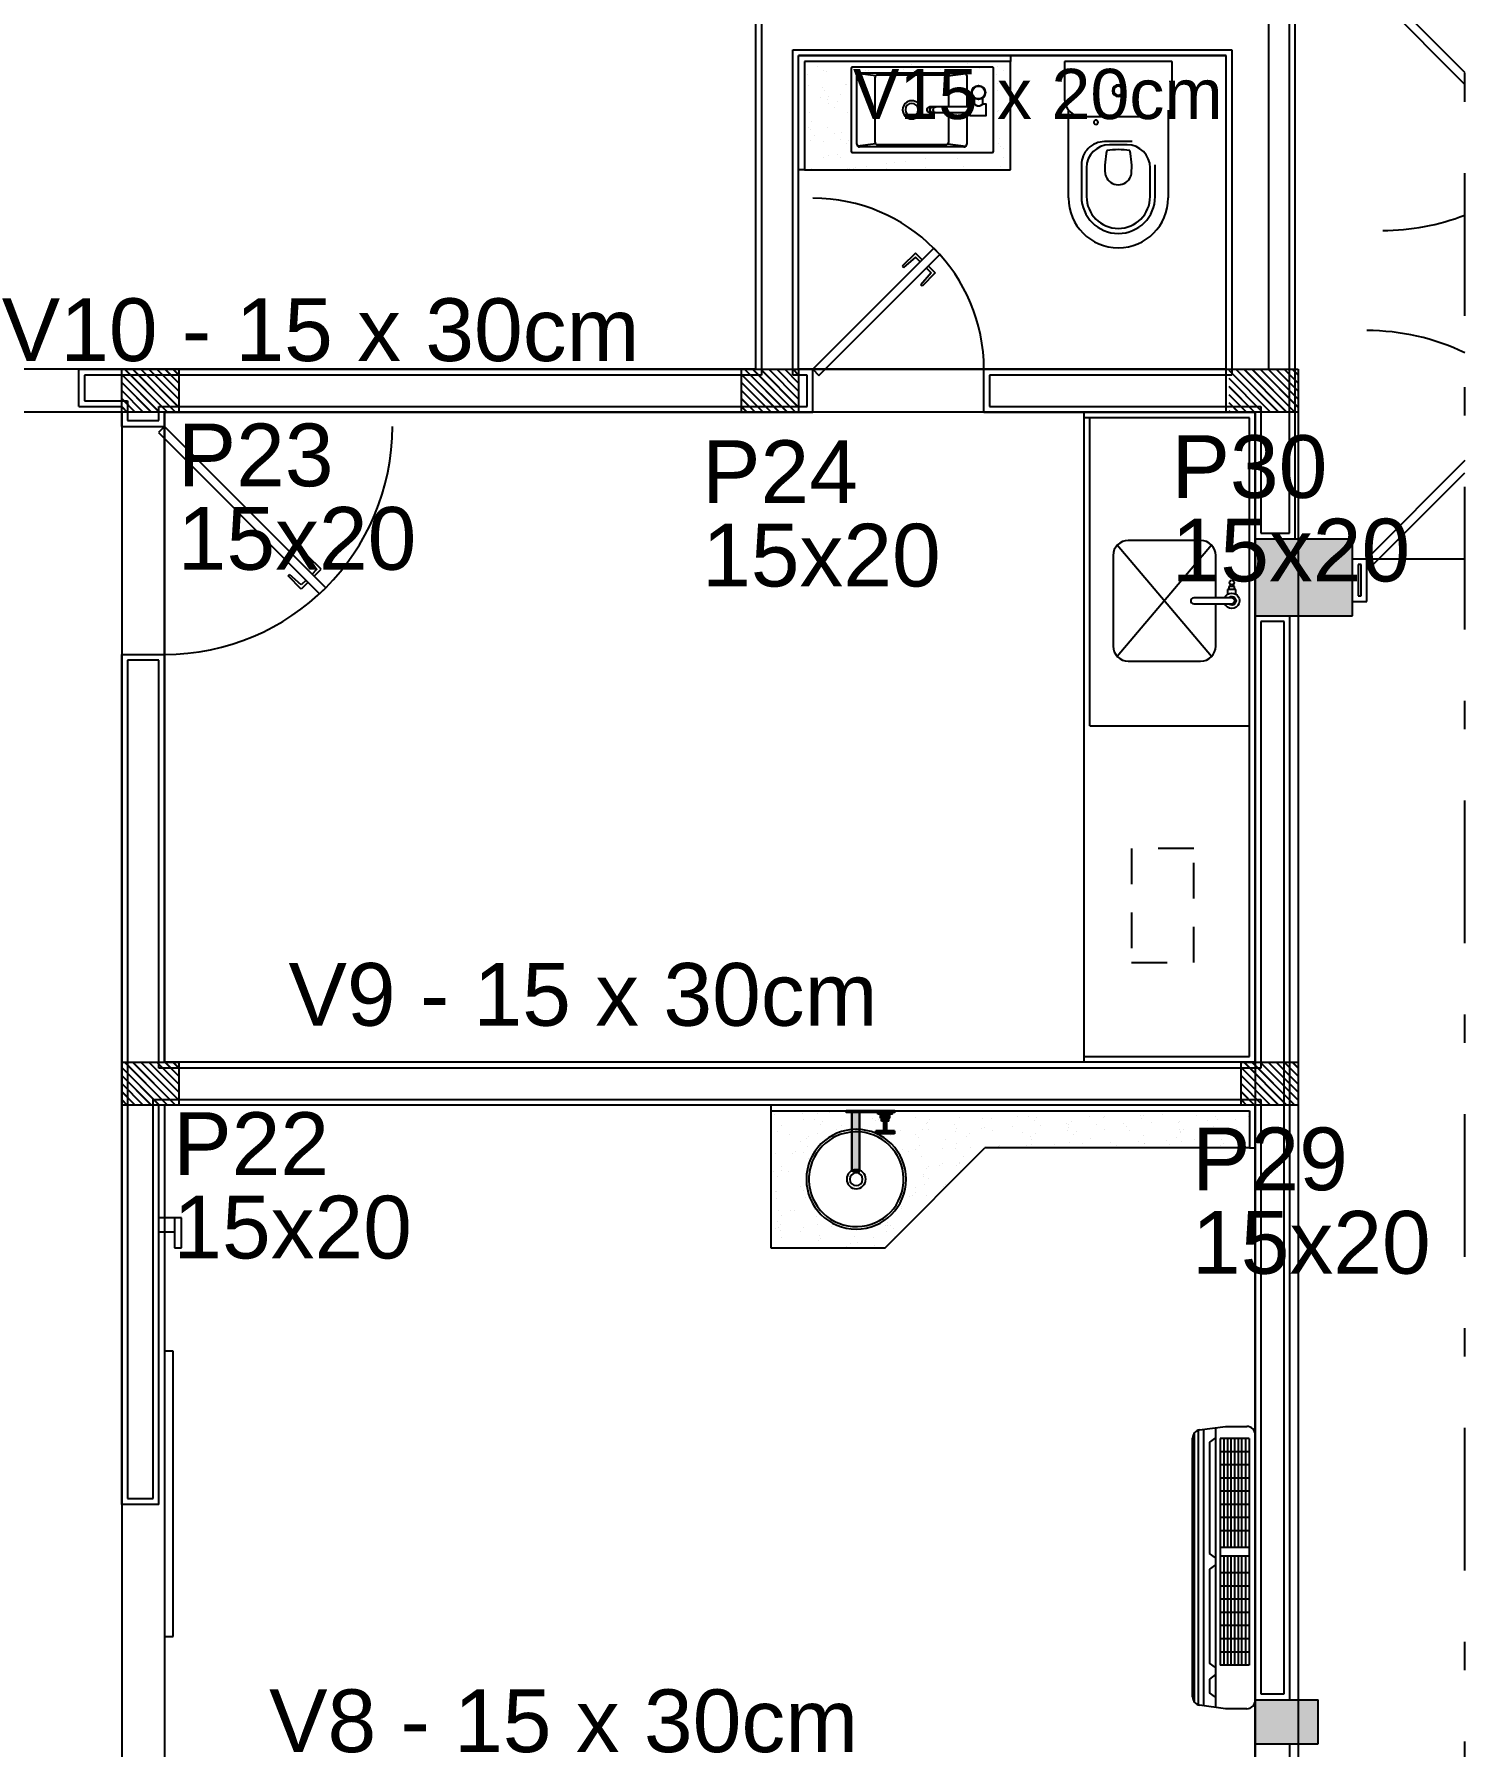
# Model space of a CAD drawing. Header units: millimetres. Extents: x 2317 to 2736, y 1295 to 1343.
# Drawn here: x 2703.23 to 2708.25, y 1311.84 to 1317.84 of the extents above; entities that cross this region are included whole.
import ezdxf

# ---------------------------------------------------------------- set-up
doc = ezdxf.new("R2010")
doc.units = ezdxf.units.MM
for name, pattern in [('CONTINU', [0]), ('DASHDOT', [1, 0.5, -0.25, 0, -0.25]), ('HIDDEN', [0.375, 0.25, -0.125])]:
    doc.linetypes.add(name, pattern=pattern)
for name, color, linetype in [('ARQUITETONICO', 8, 'Continuous'), ('PILARES', 1, 'Continuous'), ('PL5', 5, 'Continuous'), ('VIGAS', 5, 'Continuous')]:
    doc.layers.add(name, color=color, linetype=linetype)
doc.layers.add('DT-Forma', color=5, linetype='Continuous', lineweight=5)
doc.layers.add('LC-Textos', color=3, linetype='Continuous', lineweight=20)
doc.styles.add('Arial', font='arial.ttf')

# ---------------------------------------------------------------- blocks, each defined once
blk = doc.blocks.new('*E9')
at = {"layer": 'PL5'}
for start_param, end_param in [(6.280062, 6.283074), (3.141482, 3.144722)]:
    blk.add_ellipse((267.3897, 16.2106), major_axis=(-0.0103, 0), ratio=0.866025, start_param=start_param, end_param=end_param, dxfattribs=at)
blk = doc.blocks.new('eletrico')
at = {"layer": 'ARQUITETONICO'}
h = blk.add_hatch(color=256, dxfattribs=at)
h.dxf.hatch_style = 1
h.paths.add_polyline_path([(5.718, 3.99), (5.377, 3.99), (5.377, 3.72), (5.718, 3.72)])
h = blk.add_hatch(color=256, dxfattribs=at)
h.dxf.hatch_style = 1
h.paths.add_polyline_path([(3.9418, 1.984), (3.9757, 1.984), (3.9757, 1.9775), (3.9418, 1.9775)])
h = blk.add_hatch(color=256, dxfattribs=at)
h.dxf.hatch_style = 1
h.paths.add_polyline_path([(3.9757, 1.984), (4.1126, 1.984), (4.1126, 1.9775), (3.9757, 1.9775)])
h = blk.add_hatch(color=256, dxfattribs=at)
h.dxf.hatch_style = 1
h.paths.add_polyline_path([(3.9626, 1.9775), (3.9888, 1.9775), (3.9888, 1.7718), (3.9757, 1.7711), (3.9626, 1.7718)])
h = blk.add_hatch(color=256, dxfattribs=at)
h.dxf.hatch_style = 1
h.paths.add_polyline_path([(4.0526, 1.9775), (4.1046, 1.9775), (4.1046, 1.9723), (4.0526, 1.9723)])
h = blk.add_hatch(color=256, dxfattribs=at)
h.dxf.hatch_style = 1
h.paths.add_polyline_path([(4.0624, 1.9723), (4.0948, 1.9723), (4.0948, 1.9576), (4.0624, 1.9576)])
h = blk.add_hatch(color=256, dxfattribs=at)
h.dxf.hatch_style = 1
h.paths.add_polyline_path([(4.0657, 1.9576), (4.0915, 1.9576), (4.0915, 1.9476), (4.0657, 1.9476)])
h = blk.add_hatch(color=256, dxfattribs=at)
h.dxf.hatch_style = 1
h.paths.add_polyline_path([(4.0735, 1.9476), (4.0838, 1.9476), (4.0838, 1.9137), (4.0735, 1.9137)])
h = blk.add_hatch(color=256, dxfattribs=at)
h.dxf.hatch_style = 1
h.paths.add_polyline_path([(4.0462, 1.9137), (4.0726, 1.9137), (4.0728, 1.9028), (4.0464, 1.9028)])
h = blk.add_hatch(color=256, dxfattribs=at)
h.dxf.hatch_style = 1
h.paths.add_polyline_path([(4.0732, 1.9137), (4.0841, 1.9137), (4.0839, 1.9028), (4.0734, 1.9028)])
h = blk.add_hatch(color=256, dxfattribs=at)
h.dxf.hatch_style = 1
h.paths.add_polyline_path([(4.0846, 1.9137), (4.111, 1.9137), (4.1108, 1.9028), (4.0844, 1.9028)])
h = blk.add_hatch(color=256, dxfattribs=at)
h.dxf.hatch_style = 1
h.paths.add_polyline_path([(5.598, -0.081), (5.377, -0.081), (5.377, -0.236), (5.598, -0.236)])
at = {"layer": 'ARQUITETONICO', "linetype": 'DASHDOT'}
blk.add_line((6.112, -7.328), (6.112, 6.917), dxfattribs=at)
blk.add_line((6.112, -7.328), (6.112, 6.917), dxfattribs=at)
at = {"layer": 'ARQUITETONICO'}
for p, q in [((3.625, 4.584), (3.625, 5.984)), ((3.645, 5.964), (3.645, 4.564)), ((5.497, 4.01), (5.497, 5.891)), ((5.8452, 5.8922), (6.112, 5.6254)), ((5.517, 3.99), (5.517, 5.871)), ((6.112, 5.583), (5.824, 5.871)), ((3.755, 5.704), (5.295, 5.704)), ((3.755, 4.564), (3.755, 5.704)), ((3.775, 4.584), (3.775, 5.684)), ((3.775, 5.684), (5.275, 5.684)), ((4.518, 5.664), (3.795, 5.664)), ((3.795, 5.664), (3.795, 5.284)), ((3.8062, 5.6627), (3.8062, 5.6627)), ((3.9594, 5.6629), (3.9594, 5.6629)), ((3.9978, 5.645), (3.9978, 5.645)), ((4.156, 5.6453), (4.156, 5.6453)), ((4.1626, 5.6611), (4.1626, 5.6611)), ((4.172, 5.6525), (4.172, 5.6525)), ((4.3142, 5.6455), (4.3142, 5.6455)), ((4.3689, 5.6566), (4.3689, 5.6566)), ((4.4724, 5.6458), (4.4724, 5.6458)), ((4.518, 5.684), (4.518, 5.664)), ((4.7079, 5.6613), (4.7079, 5.5315)), ((5.0824, 5.664), (4.7106, 5.664)), ((5.0851, 5.5315), (5.0851, 5.6613)), ((5.275, 4.584), (5.275, 5.684)), ((5.295, 5.704), (5.295, 4.564)), ((3.8066, 5.6183), (3.8066, 5.6183)), ((3.8396, 5.6447), (3.8396, 5.6447)), ((3.861, 5.631), (3.861, 5.631)), ((3.8713, 5.6278), (3.8713, 5.6278)), ((3.959, 5.639), (3.959, 5.349)), ((4.454, 5.644), (3.964, 5.644)), ((3.979, 5.374), (3.979, 5.614)), ((4.0453, 5.6131), (3.9819, 5.6211)), ((3.989, 5.624), (4.3548, 5.624)), ((4.0085, 5.6328), (4.0085, 5.6328)), ((4.0192, 5.6313), (4.0192, 5.6313)), ((4.0424, 5.606), (4.0424, 5.382)), ((4.2914, 5.616), (4.0524, 5.616)), ((4.1415, 5.6345), (4.1415, 5.6345)), ((4.1774, 5.6316), (4.1774, 5.6316)), ((4.2714, 5.6339), (4.2714, 5.6339)), ((4.2984, 5.6131), (4.3618, 5.6211)), ((4.3014, 5.5043), (4.3014, 5.606)), ((4.3356, 5.6319), (4.3356, 5.6319)), ((4.3648, 5.614), (4.3648, 5.5043)), ((4.4086, 5.6388), (4.4086, 5.6388)), ((4.459, 5.349), (4.459, 5.639)), ((4.4678, 5.6183), (4.4678, 5.6183)), ((4.4731, 5.5879), (4.4731, 5.5879)), ((4.4938, 5.6322), (4.4938, 5.6322)), ((3.81, 5.5808), (3.81, 5.5808)), ((3.8531, 5.5374), (3.8531, 5.5374)), ((3.8572, 5.572), (3.8572, 5.572)), ((3.8666, 5.5634), (3.8666, 5.5634)), ((3.8745, 5.53), (3.8745, 5.53)), ((3.8795, 5.5409), (3.8795, 5.5409)), ((3.9208, 5.5463), (3.9208, 5.5463)), ((3.9381, 5.5819), (3.9381, 5.5819)), ((3.943, 5.5825), (3.943, 5.5825)), ((4.3914, 5.5156), (4.3914, 5.5349)), ((4.4215, 5.5163), (4.4215, 5.5356)), ((4.473, 5.5612), (4.473, 5.5612)), ((3.8132, 5.483), (3.8132, 5.483)), ((3.8806, 5.5175), (3.8806, 5.5175)), ((3.902, 5.5038), (3.902, 5.5038)), ((3.9108, 5.5229), (3.9108, 5.5229)), ((3.9462, 5.4846), (3.9462, 5.4846)), ((4.3014, 5.382), (4.3014, 5.4837)), ((4.3648, 5.4837), (4.3648, 5.374)), ((4.4733, 5.4875), (4.4733, 5.4875)), ((4.4763, 5.49), (4.4763, 5.49)), ((4.5134, 5.5186), (4.5134, 5.5186)), ((4.5146, 5.4929), (4.5146, 5.4929)), ((4.7215, 5.1851), (4.7215, 5.493)), ((4.7692, 5.4703), (5.0238, 5.4703)), ((5.0715, 5.493), (5.0715, 5.1851)), ((3.8086, 5.432), (3.8086, 5.432)), ((3.818, 5.4234), (3.818, 5.4234)), ((3.821, 5.4544), (3.821, 5.4544)), ((3.8777, 5.4321), (3.8777, 5.4321)), ((3.8999, 5.412), (3.8999, 5.412)), ((3.9263, 5.4155), (3.9263, 5.4155)), ((3.8164, 5.3851), (3.8164, 5.3851)), ((3.8309, 5.4029), (3.8309, 5.4029)), ((3.8622, 5.3829), (3.8622, 5.3829)), ((3.9216, 5.3903), (3.9216, 5.3903)), ((3.9431, 5.3766), (3.9431, 5.3766)), ((3.9494, 5.3868), (3.9494, 5.3868)), ((4.0453, 5.3749), (3.9819, 5.3669)), ((4.3548, 5.364), (3.989, 5.364)), ((4.0524, 5.372), (4.1719, 5.372)), ((4.1719, 5.372), (4.2914, 5.372)), ((4.2984, 5.3749), (4.3618, 5.3669)), ((4.475, 5.3749), (4.475, 5.3749)), ((4.4795, 5.3922), (4.4795, 5.3922)), ((4.4844, 5.3663), (4.4844, 5.3663)), ((4.4937, 5.3587), (4.4937, 5.3587)), ((4.9447, 5.3826), (4.8483, 5.3826)), ((4.927, 5.3716), (4.866, 5.3716)), ((3.8196, 5.2872), (3.8196, 5.2872)), ((3.862, 5.3272), (3.862, 5.3272)), ((3.8809, 5.3342), (3.8809, 5.3342)), ((3.9127, 5.3365), (3.9127, 5.3365)), ((3.9221, 5.328), (3.9221, 5.328)), ((3.9467, 5.2867), (3.9467, 5.2867)), ((3.9526, 5.2889), (3.9526, 5.2889)), ((3.964, 5.344), (4.454, 5.344)), ((3.9663, 5.2875), (3.9663, 5.2875)), ((3.9732, 5.2901), (3.9732, 5.2901)), ((4.0145, 5.2956), (4.0145, 5.2956)), ((4.0825, 5.2883), (4.0825, 5.2883)), ((4.0835, 5.3047), (4.0835, 5.3047)), ((4.1099, 5.3081), (4.1099, 5.3081)), ((4.1512, 5.3136), (4.1512, 5.3136)), ((4.1696, 5.2857), (4.1696, 5.2857)), ((4.2197, 5.2932), (4.2197, 5.2932)), ((4.2202, 5.3227), (4.2202, 5.3227)), ((4.3316, 5.3217), (4.3316, 5.3217)), ((4.3527, 5.2949), (4.3527, 5.2949)), ((4.4827, 5.2943), (4.4827, 5.2943)), ((4.4948, 5.3283), (4.4948, 5.3283)), ((4.7671, 5.3014), (4.7671, 5.1898)), ((4.7849, 5.2904), (4.7849, 5.1898)), ((5.0081, 5.1898), (5.0081, 5.2904)), ((5.0258, 5.1898), (5.0258, 5.3014)), ((3.795, 5.284), (3.775, 5.284)), ((4.2493, 5.0083), (3.825, 4.584)), ((3.8462, 4.5628), (4.2705, 4.987)), ((4.1844, 4.9919), (4.1384, 4.9459)), ((4.2087, 4.9676), (4.1844, 4.9919)), ((4.2705, 4.987), (4.2493, 5.0083)), ((4.1384, 4.9459), (4.143, 4.9413)), ((4.1848, 4.9774), (4.143, 4.9413)), ((4.2016, 4.9606), (4.1848, 4.9774)), ((4.2228, 4.9394), (4.2396, 4.9226)), ((4.2299, 4.9464), (4.2542, 4.9221)), ((4.2396, 4.9226), (4.2035, 4.8808)), ((4.2082, 4.8762), (4.2035, 4.8808)), ((4.2542, 4.9221), (4.2082, 4.8762)), ((1.25, 4.584), (3.625, 4.584)), ((1.25, 4.454), (1.25, 4.584)), ((3.645, 4.564), (1.27, 4.564)), ((1.27, 4.564), (1.27, 4.474)), ((3.805, 4.564), (3.755, 4.564)), ((3.775, 4.584), (3.825, 4.584)), ((3.805, 4.454), (3.805, 4.564)), ((3.825, 4.434), (3.825, 4.584)), ((3.825, 4.584), (4.425, 4.584)), ((3.825, 4.584), (3.8462, 4.5628)), ((4.425, 4.434), (4.425, 4.584)), ((4.425, 4.584), (5.275, 4.584)), ((5.295, 4.564), (4.445, 4.564)), ((4.445, 4.564), (4.445, 4.454)), ((1.25, 4.454), (1.4, 4.454)), ((1.27, 4.474), (1.42, 4.474)), ((1.4, 4.384), (1.4, 4.454)), ((1.42, 4.474), (1.42, 4.404)), ((1.53, 4.404), (1.53, 4.454)), ((1.53, 4.454), (3.805, 4.454)), ((4.445, 4.454), (5.397, 4.454)), ((5.397, 4.454), (5.397, 4.01)), ((1.4, 4.384), (1.55, 4.384)), ((1.42, 4.404), (1.53, 4.404)), ((1.55, 4.384), (1.5288, 4.3628)), ((1.55, 4.384), (1.55, 4.434)), ((1.55, 4.434), (3.825, 4.434)), ((1.55, 3.584), (1.55, 4.384)), ((2.1157, 3.8183), (1.55, 4.384)), ((4.425, 4.434), (5.377, 4.434)), ((4.777, 4.414), (4.777, 4.434)), ((5.357, 4.414), (4.777, 4.414)), ((4.777, 2.174), (4.777, 4.414)), ((4.797, 3.334), (4.797, 4.414)), ((5.357, 2.174), (5.357, 4.414)), ((5.377, 2.154), (5.377, 4.434)), ((1.5288, 4.3628), (2.0945, 3.7971)), ((6.112, 4.264), (5.768, 3.92)), ((5.7892, 3.8988), (6.112, 4.2216)), ((5.224, 3.5773), (4.8925, 3.9672)), ((5.224, 3.9672), (4.8925, 3.5773)), ((5.1853, 3.984), (4.9312, 3.984)), ((5.377, 3.99), (5.718, 3.99)), ((5.397, 4.01), (5.497, 4.01)), ((5.718, 3.72), (5.718, 3.99)), ((2.0534, 3.9292), (2.0487, 3.9246)), ((2.0848, 3.8828), (2.0487, 3.9246)), ((2.0994, 3.8832), (2.0534, 3.9292)), ((4.8782, 3.9311), (4.8782, 3.6134)), ((5.2382, 3.7828), (5.2382, 3.9311)), ((5.718, 3.92), (5.768, 3.92)), ((5.768, 3.77), (5.768, 3.92)), ((5.768, 3.92), (6.112, 3.92)), ((5.768, 3.92), (5.7892, 3.8988)), ((1.9836, 3.8594), (1.9882, 3.8641)), ((2.0296, 3.8134), (1.9836, 3.8594)), ((2.03, 3.828), (1.9882, 3.8641)), ((2.0468, 3.8448), (2.03, 3.828)), ((2.068, 3.866), (2.0848, 3.8828)), ((2.0751, 3.8589), (2.0994, 3.8832)), ((5.748, 3.9), (5.738, 3.9)), ((5.738, 3.9), (5.738, 3.79)), ((5.748, 3.79), (5.748, 3.9)), ((2.0539, 3.8377), (2.0296, 3.8134)), ((2.0945, 3.7971), (2.1157, 3.8183)), ((5.738, 3.79), (5.748, 3.79)), ((5.2382, 3.6134), (5.2382, 3.7617)), ((5.718, 3.77), (5.768, 3.77)), ((5.377, 3.72), (5.718, 3.72)), ((5.478, 3.7), (5.397, 3.7)), ((5.397, 3.7), (5.397, 2.134)), ((5.478, -0.061), (5.478, 3.7)), ((5.498, -0.081), (5.498, 3.72)), ((1.4, 0.604), (1.4, 3.584)), ((1.4, 3.584), (1.55, 3.584)), ((1.53, 3.564), (1.42, 3.564)), ((1.42, 3.564), (1.42, 0.624)), ((1.53, 2.134), (1.53, 3.564)), ((1.55, 2.154), (1.55, 3.584)), ((4.9312, 3.5605), (5.1853, 3.5605)), ((4.797, 3.334), (5.357, 3.334)), ((4.777, 2.154), (4.777, 2.174)), ((4.777, 2.174), (5.357, 2.174)), ((5.397, 2.134), (1.53, 2.134)), ((5.377, 2.154), (1.55, 2.154)), ((1.51, 0.624), (1.51, 2.024)), ((1.51, 2.024), (5.397, 2.024)), ((5.377, 2.004), (1.53, 2.004)), ((1.53, 0.604), (1.53, 2.004)), ((3.677, 2.004), (3.677, 1.984)), ((3.677, 1.984), (3.677, 1.504)), ((3.677, 1.984), (5.357, 1.984)), ((4.0805, 1.9837), (4.0805, 1.9837)), ((4.4465, 1.9836), (4.4465, 1.9836)), ((5.357, 1.984), (5.357, 1.8537)), ((5.377, -0.346), (5.377, 2.004)), ((5.397, 2.024), (5.397, -0.061)), ((3.689, 1.9709), (3.689, 1.9709)), ((3.7156, 1.9341), (3.7156, 1.9341)), ((3.7869, 1.9741), (3.7869, 1.9741)), ((3.7926, 1.9552), (3.7926, 1.9552)), ((3.8291, 1.9537), (3.8291, 1.9537)), ((3.8428, 1.9752), (3.8428, 1.9752)), ((3.8501, 1.9371), (3.8501, 1.9371)), ((3.8587, 1.9464), (3.8587, 1.9464)), ((3.8848, 1.9773), (3.8848, 1.9773)), ((3.927, 1.933), (3.927, 1.933)), ((3.9827, 1.9805), (3.9827, 1.9805)), ((4.0344, 1.9587), (4.0344, 1.9587)), ((4.0451, 1.9484), (4.0451, 1.9484)), ((4.0524, 1.9799), (4.0524, 1.9799)), ((4.0559, 1.9534), (4.0559, 1.9534)), ((4.1867, 1.959), (4.1867, 1.959)), ((4.2247, 1.94), (4.2247, 1.94)), ((4.2255, 1.944), (4.2255, 1.944)), ((4.2341, 1.9534), (4.2341, 1.9534)), ((4.3211, 1.9368), (4.3211, 1.9368)), ((4.3382, 1.9597), (4.3382, 1.9597)), ((4.3519, 1.9811), (4.3519, 1.9811)), ((4.4163, 1.9236), (4.4163, 1.9236)), ((4.4205, 1.9554), (4.4205, 1.9554)), ((4.4268, 1.9247), (4.4268, 1.9247)), ((4.45, 1.9572), (4.45, 1.9572)), ((4.5246, 1.9279), (4.5246, 1.9279)), ((4.5435, 1.9646), (4.5435, 1.9646)), ((4.5808, 1.9627), (4.5808, 1.9627)), ((4.6009, 1.951), (4.6009, 1.951)), ((4.6095, 1.9603), (4.6095, 1.9603)), ((4.6225, 1.9311), (4.6225, 1.9311)), ((4.7152, 1.9406), (4.7152, 1.9406)), ((4.7202, 1.9245), (4.7202, 1.9245)), ((4.7204, 1.9343), (4.7204, 1.9343)), ((4.7338, 1.946), (4.7338, 1.946)), ((4.7959, 1.9623), (4.7959, 1.9623)), ((4.8183, 1.9375), (4.8183, 1.9375)), ((4.844, 1.961), (4.844, 1.961)), ((4.8474, 1.9656), (4.8474, 1.9656)), ((4.9162, 1.9407), (4.9162, 1.9407)), ((4.9254, 1.9295), (4.9254, 1.9295)), ((4.9748, 1.9665), (4.9748, 1.9665)), ((4.9763, 1.9579), (4.9763, 1.9579)), ((4.9849, 1.9673), (4.9849, 1.9673)), ((5.0141, 1.9439), (5.0141, 1.9439)), ((5.0527, 1.9705), (5.0527, 1.9705)), ((5.1093, 1.9443), (5.1093, 1.9443)), ((5.1119, 1.9471), (5.1119, 1.9471)), ((5.1713, 1.9692), (5.1713, 1.9692)), ((5.2098, 1.9503), (5.2098, 1.9503)), ((5.2293, 1.9304), (5.2293, 1.9304)), ((5.2381, 1.9647), (5.2381, 1.9647)), ((5.2429, 1.9519), (5.2429, 1.9519)), ((5.2436, 1.9234), (5.2436, 1.9234)), ((5.3077, 1.9535), (5.3077, 1.9535)), ((5.3517, 1.9648), (5.3517, 1.9648)), ((5.3565, 1.9715), (5.3565, 1.9715)), ((3.7019, 1.9127), (3.7019, 1.9127)), ((3.7416, 1.9023), (3.7416, 1.9023)), ((3.78, 1.8766), (3.78, 1.8766)), ((3.8017, 1.8862), (3.8017, 1.8862)), ((3.8096, 1.8929), (3.8096, 1.8929)), ((3.8395, 1.9055), (3.8395, 1.9055)), ((3.9072, 1.9176), (3.9072, 1.9176)), ((4.0352, 1.9119), (4.0352, 1.9119)), ((4.0613, 1.9121), (4.0613, 1.9121)), ((4.0975, 1.899), (4.0975, 1.899)), ((4.1331, 1.9151), (4.1331, 1.9151)), ((4.185, 1.8998), (4.185, 1.8998)), ((4.1958, 1.89), (4.1958, 1.89)), ((4.1992, 1.8635), (4.1992, 1.8635)), ((4.211, 1.9186), (4.211, 1.9186)), ((4.231, 1.9183), (4.231, 1.9183)), ((4.2891, 1.8825), (4.2891, 1.8825)), ((4.3246, 1.9103), (4.3246, 1.9103)), ((4.3289, 1.9215), (4.3289, 1.9215)), ((4.33, 1.869), (4.33, 1.869)), ((4.3655, 1.8954), (4.3655, 1.8954)), ((4.3741, 1.9048), (4.3741, 1.9048)), ((4.4554, 1.9159), (4.4554, 1.9159)), ((4.4794, 1.8639), (4.4794, 1.8639)), ((4.5604, 1.9068), (4.5604, 1.9068)), ((4.5749, 1.8624), (4.5749, 1.8624)), ((4.5898, 1.8937), (4.5898, 1.8937)), ((4.593, 1.8835), (4.593, 1.8835)), ((4.5933, 1.8673), (4.5933, 1.8673)), ((4.6066, 1.9049), (4.6066, 1.9049)), ((4.6728, 1.8656), (4.6728, 1.8656)), ((4.7187, 1.9141), (4.7187, 1.9141)), ((4.7241, 1.8728), (4.7241, 1.8728)), ((4.7409, 1.9024), (4.7409, 1.9024)), ((4.7495, 1.9117), (4.7495, 1.9117)), ((4.7707, 1.8688), (4.7707, 1.8688)), ((4.7982, 1.8884), (4.7982, 1.8884)), ((4.8495, 1.9197), (4.8495, 1.9197)), ((4.8685, 1.872), (4.8685, 1.872)), ((4.8895, 1.8631), (4.8895, 1.8631)), ((4.9358, 1.9137), (4.9358, 1.9137)), ((4.9664, 1.8752), (4.9664, 1.8752)), ((4.9839, 1.8975), (4.9839, 1.8975)), ((4.9874, 1.871), (4.9874, 1.871)), ((4.9885, 1.8698), (4.9885, 1.8698)), ((5.0643, 1.8784), (5.0643, 1.8784)), ((5.0758, 1.8651), (5.0758, 1.8651)), ((5.1021, 1.8894), (5.1021, 1.8894)), ((5.1128, 1.9179), (5.1128, 1.9179)), ((5.1157, 1.9108), (5.1157, 1.9108)), ((5.1163, 1.9093), (5.1163, 1.9093)), ((5.1182, 1.8766), (5.1182, 1.8766)), ((5.1249, 1.9187), (5.1249, 1.9187)), ((5.1622, 1.8816), (5.1622, 1.8816)), ((5.2601, 1.8848), (5.2601, 1.8848)), ((5.2649, 1.8701), (5.2649, 1.8701)), ((5.3074, 1.8944), (5.3074, 1.8944)), ((5.3112, 1.9206), (5.3112, 1.9206)), ((3.6798, 1.8129), (3.6798, 1.8129)), ((3.694, 1.8336), (3.694, 1.8336)), ((3.7547, 1.833), (3.7547, 1.833)), ((3.7633, 1.8423), (3.7633, 1.8423)), ((3.7918, 1.8368), (3.7918, 1.8368)), ((3.8051, 1.8597), (3.8051, 1.8597)), ((3.8106, 1.8184), (3.8106, 1.8184)), ((4.0784, 1.504), (4.4281, 1.8537)), ((4.1301, 1.8399), (4.1301, 1.8399)), ((4.1387, 1.8493), (4.1387, 1.8493)), ((4.1619, 1.8415), (4.1619, 1.8415)), ((4.1834, 1.8496), (4.1834, 1.8496)), ((4.2047, 1.8222), (4.2047, 1.8222)), ((4.2813, 1.8528), (4.2813, 1.8528)), ((4.325, 1.8512), (4.325, 1.8512)), ((4.3522, 1.8229), (4.3522, 1.8229)), ((4.3791, 1.856), (4.3791, 1.856)), ((5.357, 1.8537), (4.4281, 1.8537)), ((4.477, 1.8592), (4.477, 1.8592)), ((4.5141, 1.8562), (4.5141, 1.8562)), ((4.7004, 1.8582), (4.7004, 1.8582)), ((4.8809, 1.8538), (4.8809, 1.8538)), ((5.2527, 1.8544), (5.2527, 1.8544)), ((5.2563, 1.8607), (5.2563, 1.8607)), ((5.357, 1.8537), (5.377, 1.8537)), ((3.6852, 1.7716), (3.6852, 1.7716)), ((3.7022, 1.7545), (3.7022, 1.7545)), ((3.7142, 1.7888), (3.7142, 1.7888)), ((3.7159, 1.7759), (3.7159, 1.7759)), ((3.741, 1.7724), (3.741, 1.7724)), ((4.2113, 1.7604), (4.2113, 1.7604)), ((4.2138, 1.7532), (4.2138, 1.7532)), ((4.225, 1.7818), (4.225, 1.7818)), ((4.2296, 1.7471), (4.2296, 1.7471)), ((4.2304, 1.7884), (4.2304, 1.7884)), ((4.2701, 1.7913), (4.2701, 1.7913)), ((4.2787, 1.8007), (4.2787, 1.8007)), ((4.3283, 1.7916), (4.3283, 1.7916)), ((4.3385, 1.8015), (4.3385, 1.8015)), ((4.3391, 1.8), (4.3391, 1.8)), ((4.3426, 1.7736), (4.3426, 1.7736)), ((3.6943, 1.7026), (3.6943, 1.7026)), ((3.6957, 1.7007), (3.6957, 1.7007)), ((3.7803, 1.7184), (3.7803, 1.7184)), ((3.7935, 1.7039), (3.7935, 1.7039)), ((3.8079, 1.6896), (3.8079, 1.6896)), ((4.1622, 1.6833), (4.1622, 1.6833)), ((4.1747, 1.6872), (4.1747, 1.6872)), ((4.1833, 1.6966), (4.1833, 1.6966)), ((4.1851, 1.7167), (4.1851, 1.7167)), ((4.2172, 1.7268), (4.2172, 1.7268)), ((4.2227, 1.6855), (4.2227, 1.6855)), ((4.2829, 1.7199), (4.2829, 1.7199)), ((4.2894, 1.7243), (4.2894, 1.7243)), ((3.6978, 1.6762), (3.6978, 1.6762)), ((3.7032, 1.6349), (3.7032, 1.6349)), ((3.7459, 1.6352), (3.7459, 1.6352)), ((3.7588, 1.6361), (3.7588, 1.6361)), ((3.7993, 1.6802), (3.7993, 1.6802)), ((3.8297, 1.6373), (3.8297, 1.6373)), ((4.1342, 1.643), (4.1342, 1.643)), ((4.1374, 1.648), (4.1374, 1.648)), ((1.61, 1.609), (1.53, 1.609)), ((1.585, 1.609), (1.585, 1.504)), ((1.61, 1.504), (1.61, 1.609)), ((3.695, 1.5707), (3.695, 1.5707)), ((3.7025, 1.5963), (3.7025, 1.5963)), ((3.7039, 1.5761), (3.7039, 1.5761)), ((3.7123, 1.5659), (3.7123, 1.5659)), ((3.7125, 1.5855), (3.7125, 1.5855)), ((3.7161, 1.6177), (3.7161, 1.6177)), ((3.7929, 1.5739), (3.7929, 1.5739)), ((3.8377, 1.6127), (3.8377, 1.6127)), ((3.8411, 1.5863), (3.8411, 1.5863)), ((3.8908, 1.5771), (3.8908, 1.5771)), ((4.0793, 1.5831), (4.0793, 1.5831)), ((4.0866, 1.5835), (4.0866, 1.5835)), ((4.0879, 1.5924), (4.0879, 1.5924)), ((4.0981, 1.5826), (4.0981, 1.5826)), ((4.1064, 1.5696), (4.1064, 1.5696)), ((1.53, 1.559), (1.585, 1.559)), ((1.585, 1.504), (1.61, 1.504)), ((3.677, 1.504), (4.0784, 1.504)), ((3.7158, 1.5394), (3.7158, 1.5394)), ((3.7806, 1.5602), (3.7806, 1.5602)), ((3.8439, 1.5275), (3.8439, 1.5275)), ((3.8455, 1.5054), (3.8455, 1.5054)), ((3.8466, 1.545), (3.8466, 1.545)), ((3.8525, 1.5369), (3.8525, 1.5369)), ((3.9434, 1.5086), (3.9434, 1.5086)), ((3.9572, 1.5202), (3.9572, 1.5202)), ((3.9708, 1.5416), (3.9708, 1.5416)), ((3.981, 1.5228), (3.981, 1.5228)), ((4.0388, 1.5389), (4.0388, 1.5389)), ((4.0412, 1.5118), (4.0412, 1.5118)), ((4.0844, 1.5612), (4.0844, 1.5612)), ((4.1099, 1.5432), (4.1099, 1.5432)), ((1.55, 1.1408), (1.55, 0.1408)), ((1.58, 1.1408), (1.55, 1.1408)), ((1.58, 0.1408), (1.58, 1.1408)), ((1.53, 0.604), (1.4, 0.604)), ((1.42, 0.624), (1.51, 0.624)), ((1.55, 0.1408), (1.58, 0.1408)), ((5.377, -0.081), (5.598, -0.081)), ((5.397, -0.061), (5.478, -0.061)), ((5.598, -0.236), (5.598, -0.081)), ((5.377, -0.236), (5.598, -0.236)), ((5.498, -1.245), (5.498, -0.236))]:
    blk.add_line(p, q, dxfattribs=at)
at = {"layer": 'ARQUITETONICO', "linetype": 'Continuous'}
for p, q in [((4.518, 5.284), (4.518, 5.664)), ((3.795, 5.284), (4.518, 5.284))]:
    blk.add_line(p, q, dxfattribs=at)
at = {"layer": 'ARQUITETONICO', "linetype": 'CONTINU'}
for p, q in [((5.3093, 3.8115), (5.2798, 3.8115)), ((5.2798, 3.8115), (5.2798, 3.7951)), ((5.3046, 3.8225), (5.2846, 3.8225)), ((5.2846, 3.8225), (5.2846, 3.8115)), ((5.2886, 3.831), (5.2886, 3.8225)), ((5.3006, 3.831), (5.3006, 3.8225)), ((5.3046, 3.8115), (5.3046, 3.8225)), ((5.3093, 3.7951), (5.3093, 3.8115)), ((5.2696, 3.7828), (5.1609, 3.7828)), ((5.1609, 3.7622), (5.2946, 3.7622)), ((5.2837, 3.7828), (5.2696, 3.7828)), ((5.2946, 3.7828), (5.2837, 3.7828)), ((3.9418, 1.9775), (3.9418, 1.984)), ((4.1126, 1.984), (3.9418, 1.984)), ((4.1126, 1.984), (4.1126, 1.9775)), ((4.1126, 1.9775), (3.9418, 1.9775)), ((3.9621, 1.7718), (3.9621, 1.9775)), ((3.9626, 1.7718), (3.9626, 1.9775)), ((3.9888, 1.7718), (3.9888, 1.9775)), ((3.9893, 1.7718), (3.9893, 1.9775)), ((4.0526, 1.9723), (4.0526, 1.9775)), ((4.1046, 1.9723), (4.0526, 1.9723)), ((4.0624, 1.9576), (4.0624, 1.9723)), ((4.0948, 1.9576), (4.0624, 1.9576)), ((4.0657, 1.9476), (4.0657, 1.9576)), ((4.0915, 1.9476), (4.0657, 1.9476)), ((4.0735, 1.9137), (4.0735, 1.9476)), ((4.0838, 1.9137), (4.0838, 1.9476)), ((4.0915, 1.9476), (4.0915, 1.9576)), ((4.0948, 1.9576), (4.0948, 1.9723)), ((4.1046, 1.9723), (4.1046, 1.9775)), ((4.0726, 1.9137), (4.0462, 1.9137)), ((4.0464, 1.9028), (4.0462, 1.9137)), ((4.1108, 1.9028), (4.0464, 1.9028)), ((4.0728, 1.9137), (4.0726, 1.9137)), ((4.0728, 1.9028), (4.0726, 1.9137)), ((4.0731, 1.9137), (4.0728, 1.9137)), ((4.0732, 1.9137), (4.0731, 1.9137)), ((4.0841, 1.9137), (4.0732, 1.9137)), ((4.0732, 1.9137), (4.0732, 1.9137)), ((4.0734, 1.9028), (4.0732, 1.9137)), ((4.0841, 1.9137), (4.0839, 1.9028)), ((4.0844, 1.9137), (4.0841, 1.9137)), ((4.0841, 1.9137), (4.0841, 1.9137)), ((4.0841, 1.9137), (4.0841, 1.9137)), ((4.0846, 1.9137), (4.0844, 1.9028)), ((4.0846, 1.9137), (4.0844, 1.9137)), ((4.111, 1.9137), (4.0846, 1.9137)), ((4.111, 1.9137), (4.1108, 1.9028)), ((3.9622, 1.7716), (3.9621, 1.7718)), ((3.9626, 1.7718), (3.9621, 1.7718)), ((3.9624, 1.7714), (3.9622, 1.7716)), ((3.9626, 1.7713), (3.9624, 1.7714)), ((3.9626, 1.7718), (3.9626, 1.7717)), ((3.9757, 1.7711), (3.9626, 1.7718)), ((3.9626, 1.7717), (3.9626, 1.7716)), ((3.9626, 1.7715), (3.9626, 1.7716)), ((3.9626, 1.7716), (3.9626, 1.7716)), ((3.9626, 1.7715), (3.9626, 1.7715)), ((3.9626, 1.7714), (3.9626, 1.7715)), ((3.9626, 1.7714), (3.9626, 1.7714)), ((3.9626, 1.7714), (3.9626, 1.7714)), ((3.9626, 1.7714), (3.9626, 1.7714)), ((3.9626, 1.7714), (3.9626, 1.7714)), ((3.9626, 1.7714), (3.9626, 1.7714)), ((3.9626, 1.7714), (3.9626, 1.7714)), ((3.9626, 1.7713), (3.9626, 1.7714)), ((3.9757, 1.7706), (3.9626, 1.7713)), ((3.9626, 1.7713), (3.9626, 1.7713)), ((3.9626, 1.7713), (3.9626, 1.7713)), ((3.9626, 1.7713), (3.9626, 1.7713)), ((3.9888, 1.7718), (3.9757, 1.7711)), ((3.9888, 1.7713), (3.9757, 1.7706)), ((3.9757, 1.7709), (3.9757, 1.7711)), ((3.9757, 1.7709), (3.9757, 1.7711)), ((3.9757, 1.7707), (3.9757, 1.7709)), ((3.9757, 1.7707), (3.9757, 1.7709)), ((3.9757, 1.7706), (3.9757, 1.7707)), ((3.9757, 1.7706), (3.9757, 1.7707)), ((3.9893, 1.7718), (3.9888, 1.7718)), ((3.9888, 1.7717), (3.9888, 1.7718)), ((3.9888, 1.7716), (3.9888, 1.7717)), ((3.9888, 1.7715), (3.9888, 1.7716)), ((3.9888, 1.7716), (3.9888, 1.7716)), ((3.9888, 1.7716), (3.9888, 1.7716)), ((3.9888, 1.7714), (3.9888, 1.7715)), ((3.9888, 1.7713), (3.9891, 1.7714)), ((3.9888, 1.7714), (3.9888, 1.7714)), ((3.9888, 1.7714), (3.9888, 1.7714)), ((3.9888, 1.7714), (3.9888, 1.7714)), ((3.9888, 1.7714), (3.9888, 1.7714)), ((3.9888, 1.7714), (3.9888, 1.7714)), ((3.9888, 1.7714), (3.9888, 1.7714)), ((3.9888, 1.7714), (3.9888, 1.7713)), ((3.9888, 1.7713), (3.9888, 1.7713)), ((3.9888, 1.7713), (3.9888, 1.7713)), ((3.9891, 1.7714), (3.9892, 1.7716)), ((3.9892, 1.7716), (3.9893, 1.7718))]:
    blk.add_line(p, q, dxfattribs=at)
at = {"layer": 'ARQUITETONICO', "linetype": 'HIDDEN', "ltscale": 0.5}
for p, q in [((4.9429, 2.904), (4.9429, 2.504)), ((5.1611, 2.904), (4.9429, 2.904)), ((5.1611, 2.504), (5.1611, 2.904)), ((4.9429, 2.504), (5.1611, 2.504))]:
    blk.add_line(p, q, dxfattribs=at)
at = {"layer": 'ARQUITETONICO', "ltscale": 0.5}
for p, q in [((5.1629, 0.8534), (5.1629, -0.0884)), ((5.1761, 0.8635), (5.1761, -0.0985)), ((5.1818, 0.8651), (5.272, 0.8775)), ((5.1958, 0.867), (5.1958, -0.102)), ((5.237, 0.8727), (5.237, -0.1077)), ((5.272, 0.8775), (5.347, 0.8775)), ((5.377, 0.8475), (5.377, -0.0825)), ((5.157, -0.0706), (5.157, 0.8356)), ((5.237, 0.8375), (5.2168, 0.822)), ((5.2168, 0.822), (5.2168, 0.432)), ((5.3558, 0.835), (5.254, 0.835)), ((5.254, 0.835), (5.254, 0.5575)), ((5.3558, 0.7887), (5.254, 0.7887)), ((5.2665, 0.835), (5.2665, 0.4525)), ((5.279, 0.835), (5.279, 0.4525)), ((5.2915, 0.835), (5.2915, 0.4525)), ((5.304, 0.835), (5.304, 0.4525)), ((5.3165, 0.835), (5.3165, 0.4525)), ((5.3286, 0.835), (5.3286, 0.4525)), ((5.3426, 0.835), (5.3426, 0.4525)), ((5.3558, 0.835), (5.3558, 0.5575)), ((5.3558, 0.7425), (5.254, 0.7425)), ((5.3558, 0.6962), (5.254, 0.6962)), ((5.3558, 0.65), (5.254, 0.65)), ((5.3558, 0.6037), (5.254, 0.6037)), ((5.254, 0.5575), (5.254, 0.04)), ((5.3558, 0.5575), (5.254, 0.5575)), ((5.3558, 0.5575), (5.3558, 0.04)), ((5.3558, 0.5112), (5.254, 0.5112)), ((5.237, 0.4166), (5.2168, 0.432)), ((5.3558, 0.4525), (5.254, 0.4525)), ((5.3558, 0.4225), (5.254, 0.4225)), ((5.2665, 0.4225), (5.2665, 0.04)), ((5.279, 0.4225), (5.279, 0.04)), ((5.2915, 0.4225), (5.2915, 0.04)), ((5.304, 0.4225), (5.304, 0.04)), ((5.3165, 0.4225), (5.3165, 0.04)), ((5.3286, 0.4225), (5.3286, 0.04)), ((5.3426, 0.4225), (5.3426, 0.04)), ((5.237, 0.3921), (5.2168, 0.3766)), ((5.2168, 0.3766), (5.2168, 0.0475)), ((5.3558, 0.3637), (5.254, 0.3637)), ((5.3558, 0.3175), (5.254, 0.3175)), ((5.3558, 0.2712), (5.254, 0.2712)), ((5.3558, 0.225), (5.254, 0.225)), ((5.3558, 0.1787), (5.254, 0.1787)), ((5.3558, 0.1325), (5.254, 0.1325)), ((5.3558, 0.0862), (5.254, 0.0862)), ((5.237, 0.032), (5.2168, 0.0475)), ((5.237, 0.0069), (5.2168, -0.0085)), ((5.3558, 0.04), (5.254, 0.04)), ((5.2168, -0.0085), (5.2168, -0.057)), ((5.237, -0.0725), (5.2168, -0.057)), ((5.272, -0.1125), (5.1818, -0.1001)), ((5.347, -0.1125), (5.272, -0.1125))]:
    blk.add_line(p, q, dxfattribs=at)
at = {"layer": 'ARQUITETONICO'}
for points in [[(4.2442, 5.5043), (4.2345, 5.5043)], [(4.2442, 5.4837), (4.2345, 5.4837)], [(4.2824, 5.5043), (4.2449, 5.5043)], [(4.2824, 5.4837), (4.2449, 5.4837)], [(4.3755, 5.5043), (4.2824, 5.5043)], [(4.2824, 5.5043), (4.2824, 5.4837)], [(4.3755, 5.4837), (4.2824, 5.4837)]]:
    blk.add_lwpolyline(points, dxfattribs=at)
blk.add_lwpolyline([(4.3898, 5.514), (4.3755, 5.514), (4.3755, 5.474), (4.4327, 5.474), (4.4327, 5.514), (4.4231, 5.514), (4.422, 5.5132), (4.421, 5.5125), (4.4201, 5.5119), (4.419, 5.5112), (4.4183, 5.5108), (4.4175, 5.5103), (4.4166, 5.5098), (4.4162, 5.5096), (4.4157, 5.5093), (4.4152, 5.5091), (4.4148, 5.5089), (4.4143, 5.5086), (4.4138, 5.5084), (4.4133, 5.5082), (4.4127, 5.508), (4.4122, 5.5078), (4.4117, 5.5076), (4.4111, 5.5074), (4.4105, 5.5073), (4.41, 5.5071), (4.4094, 5.507), (4.4088, 5.5069), (4.4082, 5.5068), (4.4076, 5.5068), (4.407, 5.5068), (4.4064, 5.5067), (4.4058, 5.5068), (4.4052, 5.5068), (4.4046, 5.5069), (4.404, 5.507), (4.4034, 5.5071), (4.4028, 5.5072), (4.4022, 5.5073), (4.4017, 5.5075), (4.4011, 5.5077), (4.4006, 5.5079), (4.4001, 5.5081), (4.3995, 5.5083), (4.399, 5.5085), (4.3985, 5.5087), (4.3981, 5.5089), (4.3976, 5.5092), (4.3971, 5.5094), (4.3967, 5.5097), (4.3958, 5.5101), (4.395, 5.5106), (4.3942, 5.5111), (4.3934, 5.5116), (4.3925, 5.5122), (4.3919, 5.5126, -0.006646)], format="xyb", close=True, dxfattribs=at)
for points in [[(4.3914, 5.5156, -0.414213), (4.3898, 5.514)], [(4.3914, 5.5156, 0.006968), (4.3933, 5.5141), (4.3935, 5.5139), (4.3944, 5.5132), (4.395, 5.5127), (4.3957, 5.5122), (4.3964, 5.5117), (4.3972, 5.5112), (4.3976, 5.5109), (4.398, 5.5107), (4.3984, 5.5104), (4.3989, 5.5101), (4.3993, 5.5099), (4.3997, 5.5097), (4.4002, 5.5094), (4.4007, 5.5092), (4.4012, 5.509), (4.4016, 5.5088), (4.4021, 5.5086), (4.4026, 5.5084), (4.4032, 5.5082), (4.4037, 5.5081), (4.404, 5.508), (4.4042, 5.508), (4.4045, 5.5079), (4.4048, 5.5079), (4.405, 5.5079), (4.4053, 5.5078), (4.4056, 5.5078), (4.4058, 5.5078), (4.4061, 5.5078), (4.4064, 5.5078), (4.4067, 5.5078), (4.4069, 5.5078), (4.4072, 5.5078), (4.4075, 5.5078), (4.4078, 5.5078), (4.408, 5.5079), (4.4083, 5.5079), (4.4086, 5.508), (4.4088, 5.508), (4.4091, 5.5081), (4.4096, 5.5082), (4.4102, 5.5084), (4.4107, 5.5085), (4.4112, 5.5087), (4.4117, 5.5089), (4.4121, 5.5091), (4.4126, 5.5093), (4.4131, 5.5096), (4.4135, 5.5098), (4.414, 5.5101), (4.4144, 5.5103), (4.4148, 5.5106), (4.4152, 5.5108), (4.4156, 5.5111), (4.416, 5.5113), (4.4168, 5.5119), (4.4175, 5.5124), (4.4182, 5.5129), (4.4188, 5.5134), (4.4196, 5.514), (4.4205, 5.5148), (4.4215, 5.5156), (4.4215, 5.5163)], [(4.4231, 5.514, -0.414213), (4.4215, 5.5156)]]:
    blk.add_lwpolyline(points, format="xyb", dxfattribs=at)
for radius in [0.0246, 0.0233, 0.0223]:
    blk.add_circle((4.406, 5.5547), radius, dxfattribs=at)
for centre, radius, start, end in [((4.7106, 5.6613), 0.00271, 89.99818, 180.00182), ((5.0824, 5.6613), 0.00271, 0.00184, 89.99816), ((3.964, 5.639), 0.005, 90.00001, 180), ((3.989, 5.614), 0.01, 135.00098, 180), ((3.989, 5.614), 0.01, 90.00001, 135.00098), ((4.0524, 5.606), 0.01, 90.00001, 180), ((4.2914, 5.606), 0.01, 0, 90.00001), ((4.3548, 5.614), 0.01, 0, 90.00001), ((4.454, 5.639), 0.005, 0, 90.00001), ((4.1719, 5.494), 0.032, 0, 180), ((4.7692, 5.5315), 0.0613, 180.00009, 269.99992), ((4.8965, 5.561), 0.0208, 90, 270), ((4.8965, 5.561), 0.0157, 90, 270), ((4.8965, 5.561), 0.0208, 270, 90), ((4.8965, 5.561), 0.0157, 270, 90), ((4.1719, 5.494), 0.032, 180, 0), ((4.1719, 5.494), 0.0225, 0, 180), ((4.1719, 5.494), 0.0225, 180, 0), ((4.8179, 5.4504), 0.00761, 90, 270), ((4.8179, 5.4504), 0.00761, 270, 90), ((3.964, 5.349), 0.005, 180, 270), ((3.989, 5.374), 0.01, 180.0001, 224.99902), ((3.989, 5.374), 0.01, 224.99902, 270), ((4.0524, 5.382), 0.01, 180, 270), ((4.2914, 5.382), 0.01, 270, 0), ((4.3548, 5.374), 0.01, 270, 0), ((4.454, 5.349), 0.005, 270, 0), ((4.8483, 5.3014), 0.0812, 90, 180.00001), ((4.866, 5.2904), 0.0812, 90.00002, 180.00001), ((5.1122, 5.2918), 0.2627, 166.97877, 184.83325), ((4.8965, 5.1025), 0.2518, 80.808, 99.19204), ((4.927, 5.2904), 0.0812, 360, 90), ((4.6808, 5.2918), 0.2627, 355.16653, 13.021), ((4.8808, 5.2723), 0.0304, 184.83406, 201.92479), ((4.8965, 5.2786), 0.0474, 201.92406, 338.07568), ((4.9122, 5.2723), 0.0304, 338.07614, 355.16685), ((3.825, 4.584), 0.6, 360, 90), ((4.8965, 5.1851), 0.175, 180.00001, 0), ((4.8965, 5.1898), 0.1293, 180.00001, 0), ((4.8965, 5.1898), 0.1116, 180.00001, 0), ((5.824, 5.871), 0.8, 270, 291.1002), ((5.768, 3.92), 0.8, 64.53244, 90), ((1.55, 4.384), 0.8, 270, 0), ((4.9312, 3.9311), 0.0529, 90, 180), ((5.1853, 3.9311), 0.0529, 0, 90), ((4.9312, 3.6134), 0.0529, 180, 270), ((5.1853, 3.6134), 0.0529, 270, 0), ((3.977, 1.744), 0.175, 0, 180), ((3.977, 1.744), 0.1662, 175.60559, 175.45902), ((3.977, 1.744), 0.175, 180, 0), ((3.977, 1.744), 0.0335, 0, 180), ((3.977, 1.744), 0.0335, 180, 0), ((3.977, 1.744), 0.0225, 0, 180), ((3.977, 1.744), 0.0225, 180, 0)]:
    blk.add_arc(centre, radius, start, end, dxfattribs=at)
at = {"layer": 'ARQUITETONICO', "linetype": 'CONTINU', "extrusion": (0, 0, -1)}
for centre, radius, start, end in [((-5.2946, 3.8363), 0.008, 318.59038, 90), ((-5.2946, 3.8363), 0.008, 90, 221.40962), ((-5.2946, 3.7725), 0.027, 22.48306, 56.88671), ((-5.2946, 3.7725), 0.027, 56.88671, 123.11329), ((-5.2946, 3.7725), 0.015, 43.4985, 316.50189), ((-5.2946, 3.8363), 0.008, 270, 318.59038), ((-5.2946, 3.8363), 0.008, 221.40962, 270), ((-5.2946, 3.7725), 0.027, 123.11329, 202.48306), ((-5.2946, 3.7725), 0.027, 202.48306, 337.51731)]:
    blk.add_arc(centre, radius, start, end, dxfattribs=at)
at = {"layer": 'ARQUITETONICO', "linetype": 'CONTINU'}
for centre, start, end in [((5.1609, 3.7725), 90, 270), ((5.2946, 3.7725), 270, 90)]:
    blk.add_arc(centre, 0.0103, start, end, dxfattribs=at)
at = {"layer": 'ARQUITETONICO', "ltscale": 0.5}
for centre, start, end in [((5.187, 0.8356), 100, 180), ((5.347, 0.8475), 0, 90), ((5.187, -0.0706), 180, 260), ((5.347, -0.0825), 270, 360)]:
    blk.add_arc(centre, 0.03, start, end, dxfattribs=at)
at = {"layer": 'ARQUITETONICO', "extrusion": (0, 0, -1)}
for centre, major_axis, start_param, end_param in [((4.2345, 5.494), (0, 0.0103), 3.141482, 5.329696), ((4.2345, 5.494), (0, 0.0103), -0.953489, -0.000111), ((4.2442, 5.494), (0, 0.0103), 3.141482, 5.329696), ((4.2442, 5.494), (0, 0.00971), 4.103255, 5.320585), ((4.2449, 5.494), (0, 0.0103), 3.141593, 6.283185), ((4.2442, 5.494), (0, 0.0103), -0.953489, -0.000111), ((4.2561, 5.494), (0, 0.0103), 3.141593, 6.283185)]:
    blk.add_ellipse(centre, major_axis=major_axis, ratio=0.866025, start_param=start_param, end_param=end_param, dxfattribs=at)
at = {"layer": 'ARQUITETONICO', "xscale": -1, "rotation": 270}
blk.add_blockref('*E9', (-11.9664, -261.8957), dxfattribs=at)

msp = doc.modelspace()

# ---------------------------------------------------------------- hatches: boundary and pattern name
h = msp.add_hatch()
h.set_pattern_fill('JIS_LC_20', color=256, scale=0.001, angle=-90, style=0)
h.set_pattern_definition([(315, (1381.33256, 3979.757384), (0.01414213562, 0.01414213562), []), (315, (1381.33256, 3979.756984), (0.01414213562, 0.01414213562), [])])
h.paths.add_polyline_path([(2703.739, 1316.518), (2703.739, 1316.593), (2703.539, 1316.593), (2703.539, 1316.518)])
h.paths.add_polyline_path([(2703.739, 1316.593), (2703.739, 1316.668), (2703.539, 1316.668), (2703.539, 1316.593)])
h = msp.add_hatch()
h.set_pattern_fill('JIS_LC_20', color=256, scale=0.001, angle=-90, style=0)
h.set_pattern_definition([(315, (1383.50756, 3979.757384), (0.01414213562, 0.01414213562), []), (315, (1383.50756, 3979.756984), (0.01414213562, 0.01414213562), [])])
h.paths.add_polyline_path([(2705.914, 1316.518), (2705.914, 1316.593), (2705.714, 1316.593), (2705.714, 1316.518)])
h.paths.add_polyline_path([(2705.914, 1316.593), (2705.914, 1316.668), (2705.714, 1316.668), (2705.714, 1316.593)])
h = msp.add_hatch()
h.set_pattern_fill('JIS_LC_20', color=256, scale=0.001, angle=270, style=0)
h.set_pattern_definition([(315, (1385.25956, 3979.757384), (0.01414213562, 0.01414213562), []), (315, (1385.25956, 3979.756984), (0.01414213562, 0.01414213562), [])])
h.paths.add_polyline_path([(2707.666, 1316.518), (2707.666, 1316.593), (2707.424, 1316.593), (2707.424, 1316.518)])
h.paths.add_polyline_path([(2707.666, 1316.593), (2707.666, 1316.668), (2707.424, 1316.668), (2707.424, 1316.593)])
h = msp.add_hatch()
h.set_pattern_fill('JIS_LC_20', color=256, scale=0.001, angle=-90, style=0)
h.set_pattern_definition([(315, (1381.33256, 3977.327384), (0.01414213562, 0.01414213562), []), (315, (1381.33256, 3977.326984), (0.01414213562, 0.01414213562), [])])
h.paths.add_polyline_path([(2703.739, 1314.088), (2703.739, 1314.163), (2703.539, 1314.163), (2703.539, 1314.088)])
h.paths.add_polyline_path([(2703.739, 1314.163), (2703.739, 1314.238), (2703.539, 1314.238), (2703.539, 1314.163)])
h = msp.add_hatch()
h.set_pattern_fill('JIS_LC_20', color=256, scale=0.001, angle=270, style=0)
h.set_pattern_definition([(315, (1385.25956, 3977.327384), (0.01414213562, 0.01414213562), []), (315, (1385.25956, 3977.326984), (0.01414213562, 0.01414213562), [])])
h.paths.add_polyline_path([(2707.666, 1314.088), (2707.666, 1314.163), (2707.466, 1314.163), (2707.466, 1314.088)])
h.paths.add_polyline_path([(2707.666, 1314.163), (2707.666, 1314.238), (2707.466, 1314.238), (2707.466, 1314.163)])

# ---------------------------------------------------------------- linework, layer by layer
at = {"layer": 'DT-Forma'}
msp.add_line((2707.666, 1316.668), (2707.564, 1316.668), dxfattribs=at)
at = {"layer": 'PILARES'}
for points in [[(2703.739, 1316.668), (2703.739, 1316.518), (2703.539, 1316.518), (2703.539, 1316.668)], [(2705.914, 1316.668), (2705.914, 1316.518), (2705.714, 1316.518), (2705.714, 1316.668)], [(2707.666, 1316.668), (2707.666, 1316.518), (2707.414, 1316.518), (2707.414, 1316.668)], [(2703.739, 1314.238), (2703.739, 1314.088), (2703.539, 1314.088), (2703.539, 1314.238)], [(2707.666, 1314.238), (2707.666, 1314.088), (2707.466, 1314.088), (2707.466, 1314.238)]]:
    msp.add_lwpolyline(points, close=True, dxfattribs=at)
at = {"layer": 'VIGAS'}
for p, q in [((2707.564, 1316.668), (2707.564, 1320.668)), ((2705.764, 1316.668), (2705.764, 1320.518)), ((2705.914, 1316.668), (2705.914, 1317.768)), ((2707.414, 1317.768), (2705.914, 1317.768)), ((2707.414, 1316.668), (2707.414, 1317.768)), ((2705.764, 1316.668), (2700.662, 1316.668)), ((2707.414, 1316.668), (2705.914, 1316.668)), ((2707.666, 1316.668), (2707.666, 1304.156)), ((2703.559, 1316.518), (2700.662, 1316.518)), ((2703.539, 1316.518), (2703.539, 1307.834)), ((2707.516, 1316.518), (2703.669, 1316.518)), ((2703.689, 1316.518), (2703.689, 1314.238)), ((2707.516, 1316.518), (2707.516, 1311.758)), ((2707.516, 1314.238), (2703.689, 1314.238)), ((2707.516, 1314.088), (2703.689, 1314.088)), ((2703.689, 1314.088), (2703.689, 1311.758))]:
    msp.add_line(p, q, dxfattribs=at)

# ---------------------------------------------------------------- block references
at = {"layer": 'ARQUITETONICO'}
msp.add_blockref('eletrico', (2702.139, 1312.084), dxfattribs=at)

# ---------------------------------------------------------------- texts
at = {"layer": 'LC-Textos', "attachment_point": 7, "line_spacing_factor": 0.798, "style": 'Arial'}
for s, insert, char_height, width in [('V15 x 20cm ', (2706.1039, 1317.5431), 0.176, 1.770496), ('V10 - 15 x 30cm', (2703.1181, 1316.6938), 0.22, 2.21312), ('P23 15x20', (2703.7355, 1315.9621), 0.22, 0.819826), ('P24 15x20', (2705.5752, 1315.9034), 0.22, 0.819826), ('P30 15x20', (2707.2222, 1315.9212), 0.22, 0.819826), ('V9 - 15 x 30cm', (2704.1242, 1314.3631), 0.22, 2.21312), ('P22 15x20', (2703.7199, 1313.5471), 0.22, 0.819826), ('P29\\P15x20', (2707.2942, 1313.4936), 0.22, 0.819826), ('V8 - 15 x 30cm', (2704.0561, 1311.8159), 0.22, 2.21312)]:
    msp.add_mtext(s, dxfattribs=dict(at, insert=insert, char_height=char_height, width=width))

doc.saveas('drawing.dxf')
